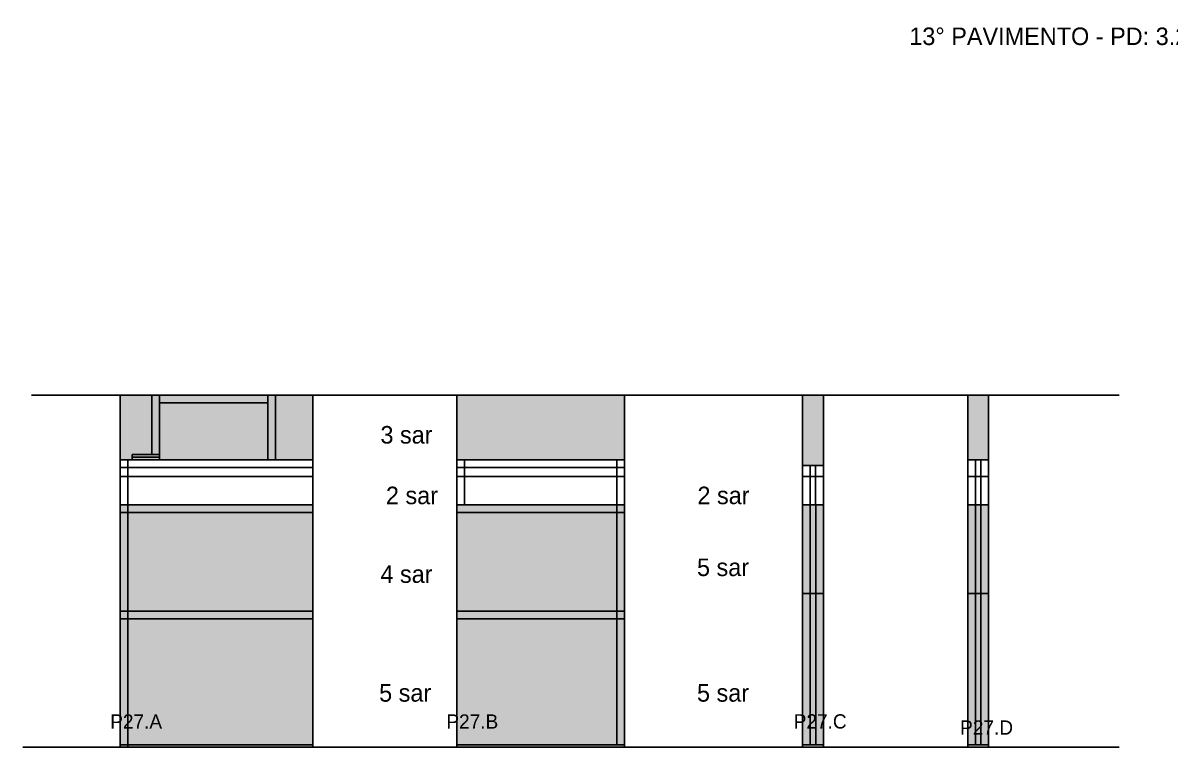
# Model space of a CAD drawing. Header units: metres. Extents: x 4937 to 9589, y 4147 to 4819.
# Drawn here: x 6357 to 7404, y 4148 to 4808 of the extents above; entities that cross this region are included whole.
import ezdxf

# ---------------------------------------------------------------- set-up
doc = ezdxf.new("R2010")
doc.units = ezdxf.units.M
for name, color, linetype in [('COTA', 7, 'Continuous'), ('Hachura', 7, 'Continuous'), ('NOMENCLATURA', 7, 'Continuous'), ('Nível', 7, 'Continuous'), ('Painéis', 7, 'Continuous'), ('SARR_2.2x7', 7, 'Continuous'), ('SARR_EDITAR', 7, 'Continuous'), ('Texto Seção', 7, 'Continuous')]:
    doc.layers.add(name, color=color, linetype=linetype)

msp = doc.modelspace()

# ---------------------------------------------------------------- hatches: boundary and pattern name
at = {"layer": 'COTA'}
h = msp.add_hatch(color=7, dxfattribs=at)
h.dxf.hatch_style = 1
h.paths.add_polyline_path([(6445.7, 4409.8), (6456.7, 4409.8), (6456.7, 4409.8), (6456.7, 4414.8), (6456.7, 4414.8), (6474.7, 4414.8), (6474.7, 4414.8), (6474.7, 4468.8), (6474.7, 4468.8), (6445.7, 4468.8), (6445.7, 4468.8), (6445.7, 4409.8)])
h = msp.add_hatch(color=7, dxfattribs=at)
h.dxf.hatch_style = 1
h.paths.add_polyline_path([(6621.7, 4409.8), (6621.7, 4468.8), (6621.7, 4468.8), (6587.7, 4468.8), (6587.7, 4468.8), (6587.7, 4409.8), (6587.7, 4409.8), (6621.7, 4409.8)])
h = msp.add_hatch(color=7, dxfattribs=at)
h.dxf.hatch_style = 1
h.paths.add_polyline_path([(6906.1, 4409.8), (6906.1, 4468.8), (6906.1, 4468.8), (6753.1, 4468.8), (6753.1, 4468.8), (6753.1, 4409.8), (6753.1, 4409.8), (6906.1, 4409.8)])
h = msp.add_hatch(color=7, dxfattribs=at)
h.dxf.hatch_style = 1
h.paths.add_polyline_path([(7087.8, 4468.8), (7068.8, 4468.8), (7068.8, 4468.8), (7068.8, 4404.8), (7068.8, 4404.8), (7087.8, 4404.8), (7087.8, 4404.8), (7087.8, 4468.8)])
h = msp.add_hatch(color=7, dxfattribs=at)
h.dxf.hatch_style = 1
h.paths.add_polyline_path([(7238.6, 4468.8), (7219.6, 4468.8), (7219.6, 4468.8), (7219.6, 4409.8), (7219.6, 4409.8), (7238.6, 4409.8), (7238.6, 4409.8), (7238.6, 4468.8)])
at = {"layer": 'Hachura'}
h = msp.add_hatch(color=7, dxfattribs=at)
h.dxf.hatch_style = 1
h.paths.add_polyline_path([(6474.7, 4468.8), (6474.7, 4414.8), (6474.7, 4414.8), (6456.7, 4414.8), (6456.7, 4414.8), (6456.7, 4409.8), (6456.7, 4409.8), (6587.7, 4409.8), (6587.7, 4409.8), (6587.7, 4468.8), (6587.7, 4468.8), (6474.7, 4468.8)])
h = msp.add_hatch(color=7, dxfattribs=at)
h.dxf.hatch_style = 1
h.paths.add_polyline_path([(6621.7, 4368.8), (6445.7, 4368.8), (6445.7, 4368.8), (6445.7, 4147.8), (6445.7, 4147.8), (6621.7, 4147.8), (6621.7, 4147.8), (6621.7, 4368.8)])
h = msp.add_hatch(color=7, dxfattribs=at)
h.dxf.hatch_style = 1
h.paths.add_polyline_path([(6906.1, 4368.8), (6753.1, 4368.8), (6753.1, 4368.8), (6753.1, 4147.8), (6753.1, 4147.8), (6906.1, 4147.8), (6906.1, 4147.8), (6906.1, 4368.8)])
h = msp.add_hatch(color=7, dxfattribs=at)
h.dxf.hatch_style = 1
h.paths.add_polyline_path([(7087.8, 4368.8), (7068.8, 4368.8), (7068.8, 4368.8), (7068.8, 4149.8), (7068.8, 4149.8), (7087.8, 4149.8), (7087.8, 4149.8), (7087.8, 4368.8)])
h = msp.add_hatch(color=7, dxfattribs=at)
h.dxf.hatch_style = 1
h.paths.add_polyline_path([(7238.6, 4368.8), (7219.6, 4368.8), (7219.6, 4368.8), (7219.6, 4149.8), (7219.6, 4149.8), (7238.6, 4149.8), (7238.6, 4149.8), (7238.6, 4368.8)])

# ---------------------------------------------------------------- linework, layer by layer
at = {"layer": 'COTA', "color": 7, "lineweight": 25}
for p, q in [((6474.7, 4468.8), (6445.7, 4468.8)), ((6445.7, 4409.8), (6445.7, 4468.8)), ((6621.7, 4468.8), (6587.7, 4468.8)), ((6621.7, 4409.8), (6621.7, 4468.8)), ((6906.1, 4468.8), (6753.1, 4468.8)), ((6753.1, 4409.8), (6753.1, 4468.8)), ((6906.1, 4409.8), (6906.1, 4468.8))]:
    msp.add_line(p, q, dxfattribs=at)
for points in [[(7087.8, 4404.8), (7087.8, 4468.8), (7068.8, 4468.8), (7068.8, 4404.8)], [(7238.6, 4409.8), (7238.6, 4468.8), (7219.6, 4468.8), (7219.6, 4409.8)]]:
    msp.add_lwpolyline(points, dxfattribs=at)
at = {"layer": 'Nível', "color": 7, "lineweight": 25}
for p, q in [((6364.9, 4468.8), (7357.7, 4468.8)), ((6357, 4147.8), (7357.7, 4147.8))]:
    msp.add_line(p, q, dxfattribs=at)
at = {"layer": 'Painéis', "color": 7, "lineweight": 25}
for p, q in [((6474.7, 4414.8), (6474.7, 4468.8)), ((6587.7, 4468.8), (6474.7, 4468.8)), ((6587.7, 4468.8), (6587.7, 4409.8)), ((6621.7, 4409.8), (6445.7, 4409.8)), ((6445.7, 4368.8), (6445.7, 4409.8)), ((6456.7, 4414.8), (6474.7, 4414.8)), ((6456.7, 4409.8), (6456.7, 4414.8)), ((6621.7, 4368.8), (6621.7, 4409.8)), ((6906.1, 4409.8), (6753.1, 4409.8)), ((6753.1, 4368.8), (6753.1, 4409.8)), ((6906.1, 4368.8), (6906.1, 4409.8)), ((7219.6, 4409.8), (7238.6, 4409.8)), ((7219.6, 4368.8), (7219.6, 4409.8)), ((7238.6, 4368.8), (7238.6, 4409.8)), ((7068.8, 4404.8), (7087.8, 4404.8)), ((7068.8, 4368.8), (7068.8, 4404.8)), ((7087.8, 4368.8), (7087.8, 4404.8)), ((6445.7, 4394.8), (6621.7, 4394.8)), ((6753.1, 4394.8), (6906.1, 4394.8)), ((7068.8, 4394.8), (7087.8, 4394.8)), ((7219.6, 4394.8), (7238.6, 4394.8)), ((6445.7, 4368.8), (6445.7, 4271.8)), ((6621.7, 4368.8), (6445.7, 4368.8)), ((6621.7, 4271.8), (6621.7, 4368.8)), ((6753.1, 4368.8), (6753.1, 4271.8)), ((6906.1, 4368.8), (6753.1, 4368.8)), ((6906.1, 4271.8), (6906.1, 4368.8)), ((7068.8, 4287.8), (7068.8, 4368.8)), ((7068.8, 4368.8), (7087.8, 4368.8)), ((7087.8, 4287.8), (7087.8, 4368.8)), ((7219.6, 4287.8), (7219.6, 4368.8)), ((7219.6, 4368.8), (7238.6, 4368.8)), ((7238.6, 4287.8), (7238.6, 4368.8)), ((7068.8, 4287.8), (7068.8, 4149.8)), ((7087.8, 4287.8), (7068.8, 4287.8)), ((7087.8, 4149.8), (7087.8, 4287.8)), ((7219.6, 4287.8), (7219.6, 4149.8)), ((7238.6, 4287.8), (7219.6, 4287.8)), ((7238.6, 4149.8), (7238.6, 4287.8)), ((6445.7, 4271.8), (6445.7, 4147.8)), ((6445.7, 4271.8), (6621.7, 4271.8)), ((6621.7, 4271.8), (6445.7, 4271.8)), ((6621.7, 4147.8), (6621.7, 4271.8)), ((6753.1, 4271.8), (6753.1, 4147.8)), ((6753.1, 4271.8), (6906.1, 4271.8)), ((6906.1, 4271.8), (6753.1, 4271.8)), ((6906.1, 4147.8), (6906.1, 4271.8)), ((6445.7, 4149.8), (6621.7, 4149.8)), ((6753.1, 4149.8), (6906.1, 4149.8)), ((7068.8, 4149.8), (7087.8, 4149.8)), ((7219.6, 4149.8), (7238.6, 4149.8))]:
    msp.add_line(p, q, dxfattribs=at)
for points in [[(6621.7, 4149.8), (6445.7, 4149.8), (6445.7, 4147.8), (6621.7, 4147.8)], [(6906.1, 4149.8), (6753.1, 4149.8), (6753.1, 4147.8), (6906.1, 4147.8)], [(7068.8, 4149.8), (7087.8, 4149.8), (7087.8, 4147.8), (7068.8, 4147.8)], [(7219.6, 4149.8), (7238.6, 4149.8), (7238.6, 4147.8), (7219.6, 4147.8)]]:
    msp.add_lwpolyline(points, close=True, dxfattribs=at)
at = {"layer": 'SARR_2.2x7', "color": 7, "lineweight": 25}
for p, q in [((6481.7, 4414.8), (6481.7, 4468.8)), ((6481.7, 4461.8), (6580.7, 4461.8)), ((6580.7, 4468.8), (6580.7, 4409.8)), ((6452.7, 4368.8), (6452.7, 4409.8)), ((6474.7, 4414.8), (6481.7, 4414.8)), ((6760.1, 4368.8), (6760.1, 4409.8)), ((6899.1, 4368.8), (6899.1, 4409.8)), ((7226.6, 4368.8), (7226.6, 4409.8)), ((7231.5, 4368.8), (7231.5, 4409.8)), ((6621.7, 4402.8), (6445.7, 4402.8)), ((6906.1, 4402.8), (6753.1, 4402.8)), ((7075.8, 4368.8), (7075.8, 4404.8)), ((7080.7, 4368.8), (7080.7, 4404.8)), ((6452.7, 4271.8), (6452.7, 4368.8)), ((6899.1, 4271.8), (6899.1, 4368.8)), ((7075.8, 4287.8), (7075.8, 4368.8)), ((7080.8, 4287.8), (7080.8, 4368.8)), ((7226.6, 4287.8), (7226.6, 4368.8)), ((7231.6, 4287.8), (7231.6, 4368.8)), ((6621.7, 4361.8), (6445.7, 4361.8)), ((6906.1, 4361.8), (6753.1, 4361.8)), ((7075.8, 4287.8), (7075.8, 4149.8)), ((7080.8, 4287.8), (7080.8, 4149.8)), ((7226.6, 4287.8), (7226.6, 4149.8)), ((7231.6, 4287.8), (7231.6, 4149.8)), ((6621.7, 4264.8), (6445.7, 4264.8)), ((6452.7, 4271.8), (6452.7, 4147.8)), ((6906.1, 4264.8), (6753.1, 4264.8)), ((6899.1, 4149.8), (6899.1, 4271.8)), ((6452.7, 4149.8), (6452.7, 4149.8)), ((6614.7, 4149.8), (6614.7, 4149.8)), ((6760.1, 4149.8), (6760.1, 4149.8)), ((6899.1, 4149.8), (6899.1, 4149.8))]:
    msp.add_line(p, q, dxfattribs=at)
at = {"layer": 'SARR_EDITAR', "color": 7, "lineweight": 25}
for p, q in [((6456.7, 4412.3), (6481.7, 4412.3)), ((6481.7, 4414.8), (6481.7, 4409.8))]:
    msp.add_line(p, q, dxfattribs=at)

# ---------------------------------------------------------------- texts
at = {"layer": 'NOMENCLATURA', "color": 7, "lineweight": 25}
for s, p in [('13° PAVIMENTO - PD: 3.21\\PNIVEL DE SAÍDA: 848.98\\PNIVEL DE CHEGADA: 852.19', (7166.2, 4788.3)), ('3 sar', (6683.4, 4424.7)), ('2 sar', (6688.4, 4369.4)), ('2 sar', (6972.8, 4369.4)), ('5 sar', (6972.4, 4303.8)), ('4 sar', (6683.4, 4297.6)), ('5 sar', (6682.2, 4189.2)), ('5 sar', (6972.4, 4189.2))]:
    msp.add_text(s, height=16, dxfattribs=at).set_placement(p)
at = {"layer": 'Texto Seção', "color": 7, "lineweight": 25}
for s, p in [('P27.A', (6436.7, 4164.6)), ('P27.B', (6743.6, 4164.6)), ('P27.C', (7060.7, 4164.7)), ('P27.D', (7212.6, 4159.1))]:
    msp.add_text(s, height=13, dxfattribs=at).set_placement(p)

doc.saveas('drawing.dxf')
